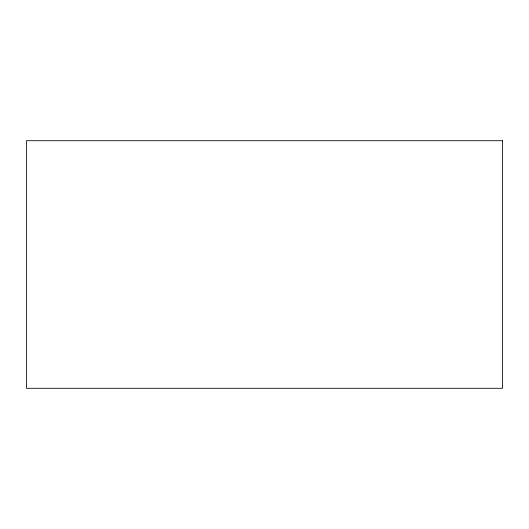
<?xml version="1.0" encoding="UTF-8"?>
<svg xmlns="http://www.w3.org/2000/svg" width="529" height="529" viewBox="0 0 529 529"><rect width="100%" height="100%" fill="white"/><g stroke="black" fill="none" stroke-linecap="round" stroke-linejoin="round"><path stroke-width="0.79" d="M502.55 140.714L26.45 140.714L26.45 388.286L502.55 388.286L502.55 140.714"/></g></svg>
